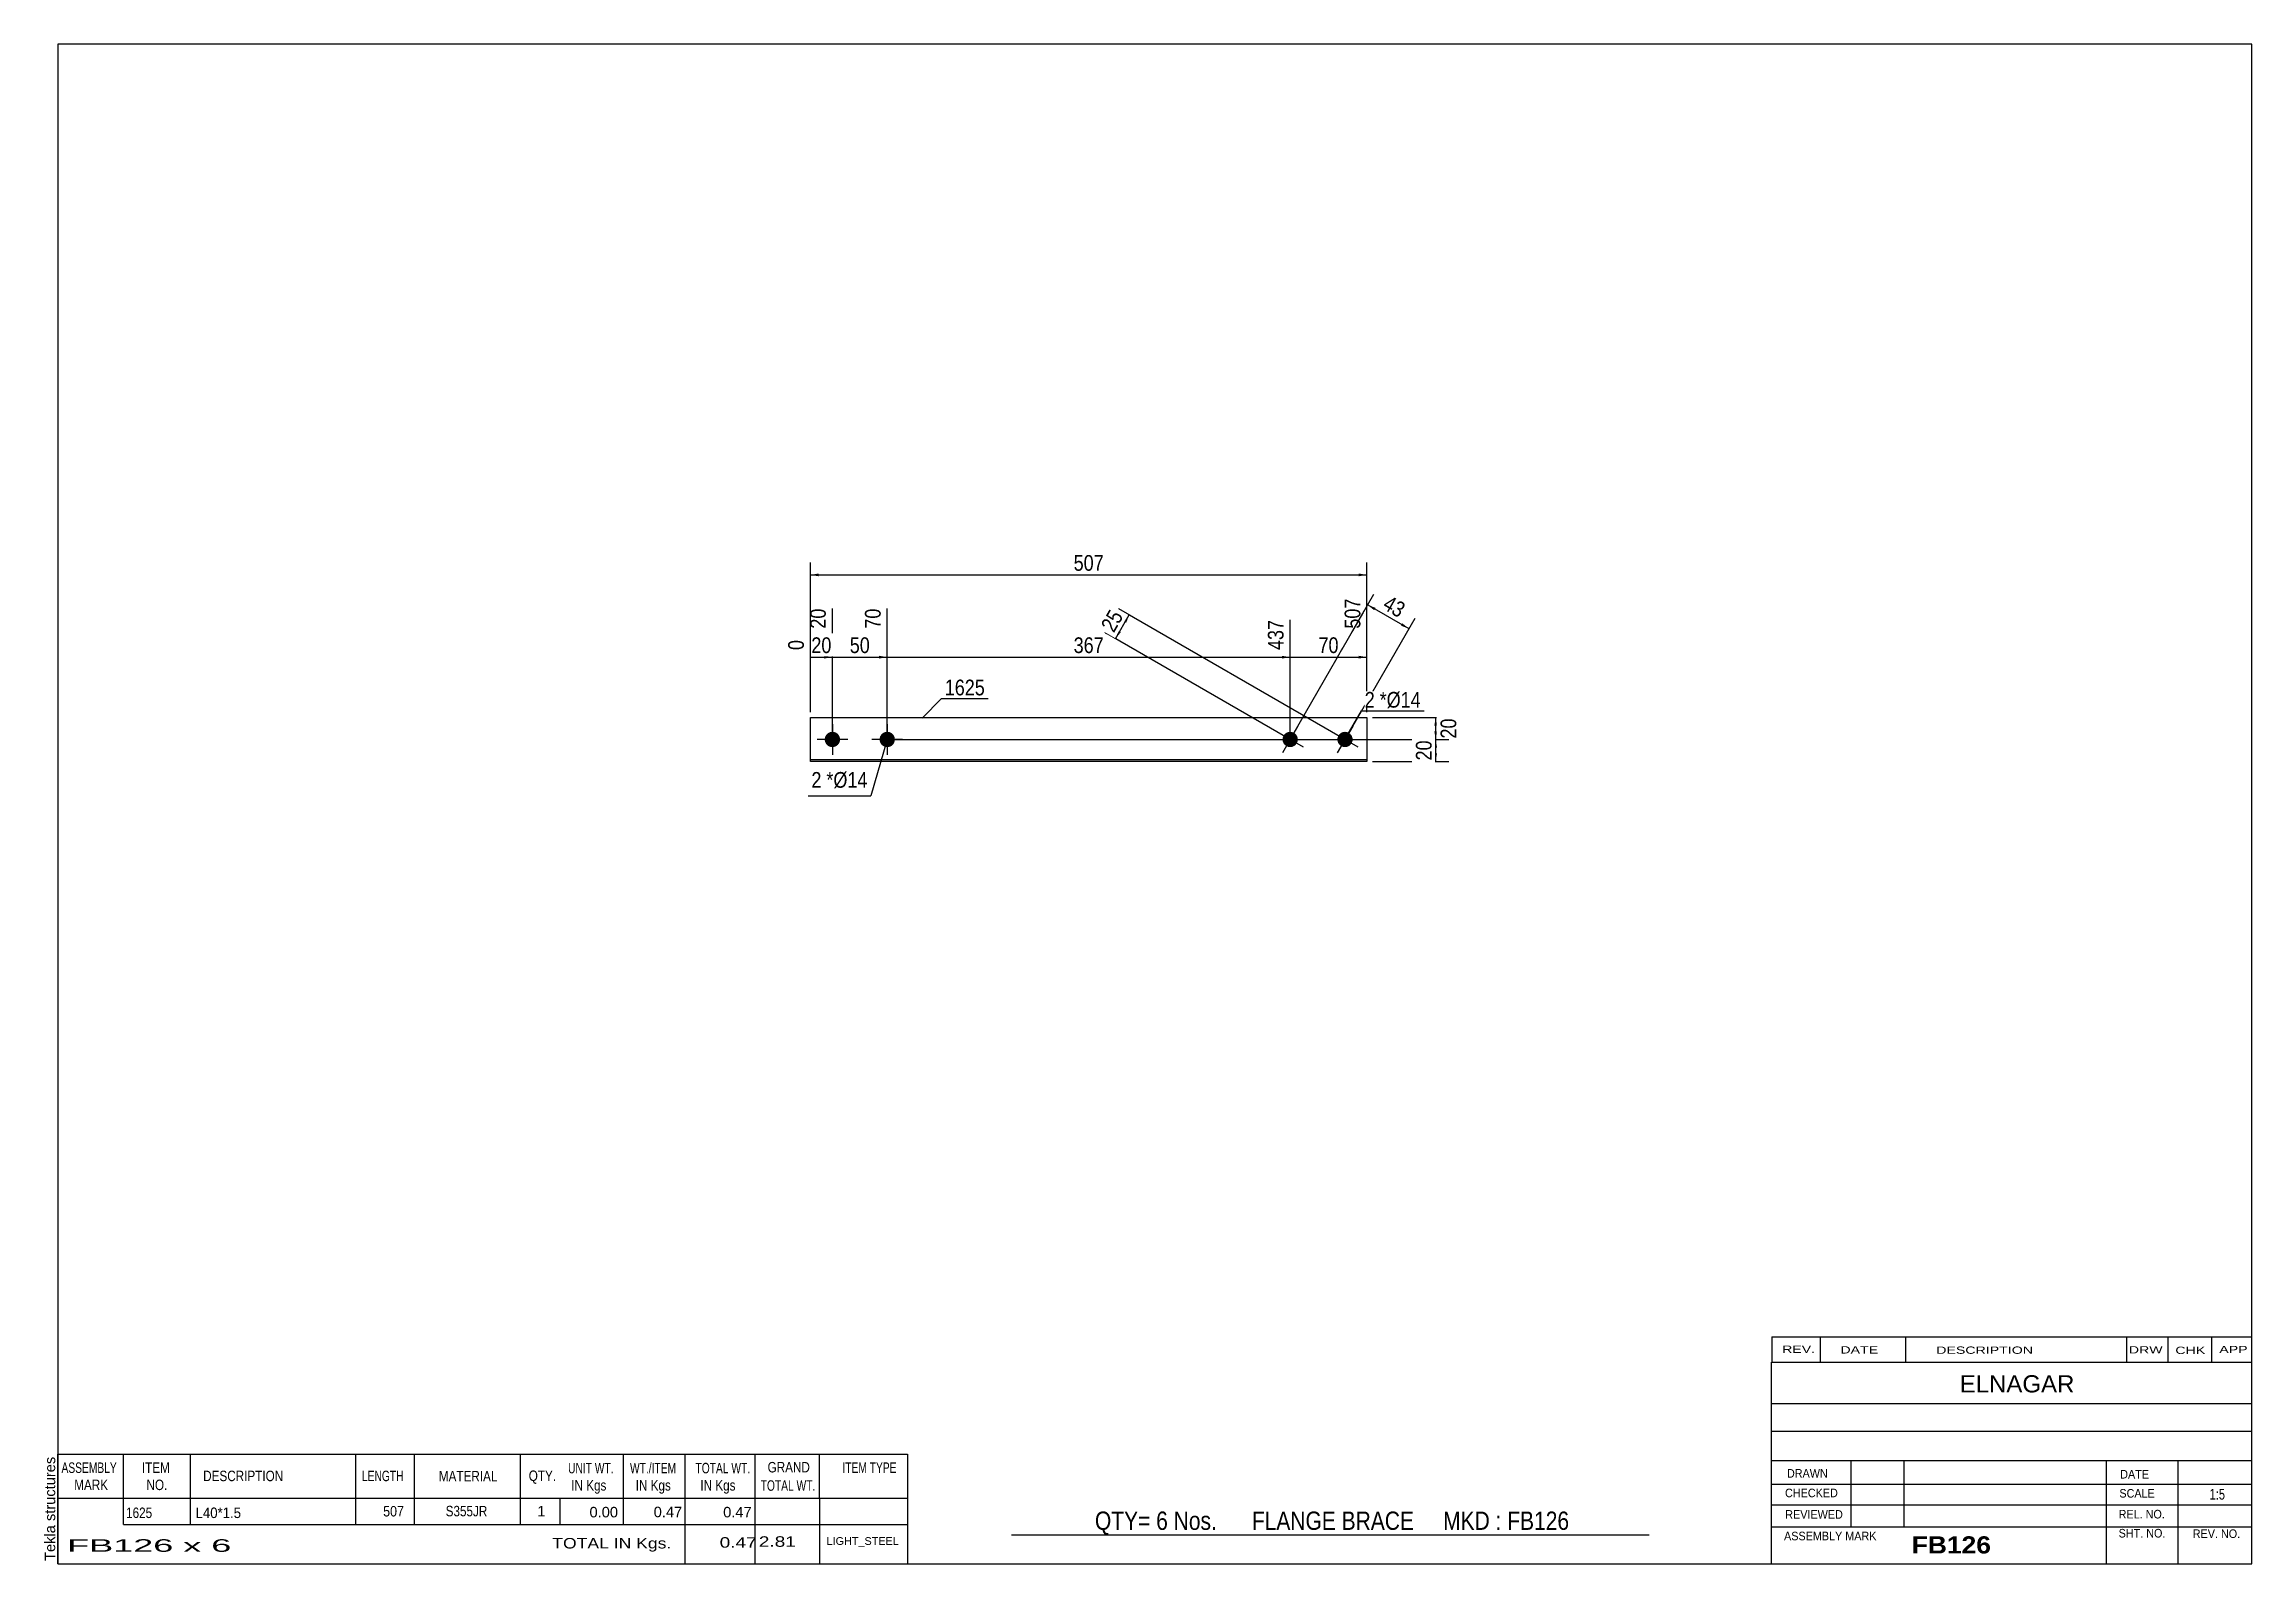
# Model space of a CAD drawing. Header units: millimetres. Extents: x 2 to 405, y 5 to 282.
import ezdxf

# ---------------------------------------------------------------- set-up
doc = ezdxf.new("R2010")
doc.units = ezdxf.units.MM
doc.styles.add('Arial', font='ARIAL.TTF', dxfattribs={"height": 0.2})
doc.styles.add('Arial Bold', font='ARIALBD.TTF', dxfattribs={"height": 0.2})
doc.styles.add('Arial Narrow', font='ARIALN.TTF', dxfattribs={"height": 0.2})

# ---------------------------------------------------------------- blocks, each defined once
blk = doc.blocks.new('Unknown-627393269-1544')
at = {"color": 5, "linetype": 'Continuous'}
for p, q in [((405, 282), (5, 282)), ((5, 282), (5, 5)), ((405, 5), (405, 282)), ((5, 5), (405, 5))]:
    blk.add_line(p, q, dxfattribs=at)
at = {"color": 174, "linetype": 'Continuous', "style": 'Arial'}
blk.add_text('Tekla structures', height=1.9102, rotation=90, dxfattribs=at).set_placement((4.5, 5.5))
blk = doc.blocks.new('Part-627393269-1227 - 1212')
at = {"color": 2, "linetype": 'Continuous'}
for p, q in [((142.2, 151.25), (142.2, 159.25)), ((142.2, 159.25), (243.66, 159.25)), ((243.66, 159.25), (243.66, 151.25)), ((243.66, 151.55), (142.2, 151.55)), ((243.66, 151.25), (142.2, 151.25))]:
    blk.add_line(p, q, dxfattribs=at)
blk = doc.blocks.new('Bolt-627393269-1228 - 1212')
at = {"linetype": 'Continuous'}
for points in [[(146.2, 153.85, -1), (146.2, 156.65, -1)], [(156.2, 153.85, -1), (156.2, 156.65, -1)]]:
    blk.add_hatch(color=3, dxfattribs=at).paths.add_polyline_path(points)
at = {"color": 3, "linetype": 'Continuous'}
for p, q in [((146.2, 158.05), (146.2, 152.45)), ((156.2, 158.05), (156.2, 152.45)), ((149, 155.25), (143.4, 155.25)), ((159, 155.25), (153.4, 155.25))]:
    blk.add_line(p, q, dxfattribs=at)
blk = doc.blocks.new('Bolt-627393269-1229 - 1212')
at = {"linetype": 'Continuous'}
blk.add_hatch(color=3, dxfattribs=at).paths.add_polyline_path([(228.96, 154.04, -1), (230.36, 156.46, -1)])
at = {"color": 3, "linetype": 'Continuous'}
for p, q in [((231.06, 157.68), (228.26, 152.82)), ((232.08, 153.85), (227.23, 156.65))]:
    blk.add_line(p, q, dxfattribs=at)
blk = doc.blocks.new('Bolt-627393269-1230 - 1212')
at = {"linetype": 'Continuous'}
blk.add_hatch(color=3, dxfattribs=at).paths.add_polyline_path([(238.96, 154.04, -1), (240.36, 156.46, -1)])
at = {"color": 3, "linetype": 'Continuous'}
for p, q in [((241.06, 157.68), (238.26, 152.82)), ((242.08, 153.85), (237.23, 156.65))]:
    blk.add_line(p, q, dxfattribs=at)
blk = doc.blocks.new('StraightDimension-627393269-1235 - 1212')
at = {"linetype": 'Continuous'}
blk.add_hatch(color=7, dxfattribs=at).paths.add_polyline_path([(242.16, 170.5), (243.66, 170.25), (242.16, 170)])
at = {"color": 7, "linetype": 'Continuous'}
for p, q in [((243.66, 160.25), (243.66, 180.93)), ((229.66, 156.25), (229.66, 177.03)), ((229.66, 170.25), (243.66, 170.25))]:
    blk.add_line(p, q, dxfattribs=at)
at = {"color": 0}
blk.add_wipeout([(239.09, 170.4), (239.09, 174.6), (234.23, 174.6), (234.23, 170.4)], dxfattribs=at)
at = {"color": 0, "linetype": 'Continuous'}
blk.add_wipeout([(243.06, 181.53), (238.86, 181.53), (238.86, 174.85), (243.06, 174.85)], dxfattribs=at)
at = {"color": 3, "linetype": 'Continuous', "style": 'Arial Narrow'}
blk.add_text('507', height=2.863, rotation=90.0002, dxfattribs=at).set_placement((242.46, 175.45))
at = {"color": 3, "style": 'Arial Narrow'}
blk.add_text('70', height=2.863, dxfattribs=at).set_placement((234.83, 171))
blk = doc.blocks.new('StraightDimension-627393269-1236 - 1212')
at = {"linetype": 'Continuous'}
blk.add_hatch(color=7, dxfattribs=at).paths.add_polyline_path([(228.16, 170.5), (229.66, 170.25), (228.16, 170)])
at = {"color": 7, "linetype": 'Continuous'}
for p, q in [((156.2, 156.25), (156.2, 179.11)), ((229.66, 156.25), (229.66, 177.03)), ((156.2, 170.25), (229.66, 170.25))]:
    blk.add_line(p, q, dxfattribs=at)
at = {"color": 0, "linetype": 'Continuous'}
blk.add_wipeout([(229.06, 177.63), (224.86, 177.63), (224.86, 170.95), (229.06, 170.95)], dxfattribs=at)
at = {"color": 0}
blk.add_wipeout([(196.27, 170.4), (196.27, 174.6), (189.59, 174.6), (189.59, 170.4)], dxfattribs=at)
at = {"color": 3, "style": 'Arial Narrow'}
blk.add_text('367', height=2.863, dxfattribs=at).set_placement((190.19, 171))
at = {"color": 3, "linetype": 'Continuous', "style": 'Arial Narrow'}
blk.add_text('437', height=2.863, rotation=90.0002, dxfattribs=at).set_placement((228.46, 171.55))
blk = doc.blocks.new('StraightDimension-627393269-1237 - 1212')
at = {"linetype": 'Continuous'}
blk.add_hatch(color=7, dxfattribs=at).paths.add_polyline_path([(154.7, 170.5), (156.2, 170.25), (154.7, 170)])
at = {"color": 7, "linetype": 'Continuous'}
for p, q in [((146.2, 156.25), (146.2, 179.11)), ((156.2, 156.25), (156.2, 179.11)), ((146.2, 170.25), (156.2, 170.25))]:
    blk.add_line(p, q, dxfattribs=at)
at = {"color": 0}
blk.add_wipeout([(153.63, 170.4), (153.63, 174.6), (148.77, 174.6), (148.77, 170.4)], dxfattribs=at)
at = {"color": 0, "linetype": 'Continuous'}
blk.add_wipeout([(155.6, 179.71), (151.4, 179.71), (151.4, 174.85), (155.6, 174.85)], dxfattribs=at)
at = {"color": 3, "linetype": 'Continuous', "style": 'Arial Narrow'}
blk.add_text('70', height=2.863, rotation=90.0002, dxfattribs=at).set_placement((155, 175.45))
at = {"color": 3, "style": 'Arial Narrow'}
blk.add_text('50', height=2.863, dxfattribs=at).set_placement((149.37, 171))
blk = doc.blocks.new('StraightDimension-627393269-1238 - 1212')
at = {"linetype": 'Continuous'}
blk.add_hatch(color=7, dxfattribs=at).paths.add_polyline_path([(144.7, 170.5), (146.2, 170.25), (144.7, 170)])
at = {"color": 7, "linetype": 'Continuous'}
for p, q in [((146.2, 156.25), (146.2, 179.11)), ((142.2, 160.25), (142.2, 173.38)), ((142.2, 170.25), (146.2, 170.25))]:
    blk.add_line(p, q, dxfattribs=at)
at = {"color": 0}
blk.add_wipeout([(146.63, 170.4), (146.63, 174.6), (141.77, 174.6), (141.77, 170.4)], dxfattribs=at)
at = {"color": 0, "linetype": 'Continuous'}
blk.add_wipeout([(145.6, 179.71), (141.4, 179.71), (141.4, 174.85), (145.6, 174.85)], dxfattribs=at)
blk.add_wipeout([(141.6, 173.98), (137.4, 173.98), (137.4, 170.95), (141.6, 170.95)], dxfattribs=at)
at = {"color": 3, "linetype": 'Continuous', "style": 'Arial Narrow'}
for s, height, p in [('20', 2.863, (145, 175.45)), ('0', 2.86, (141, 171.55))]:
    blk.add_text(s, height=height, rotation=90.0002, dxfattribs=at).set_placement(p)
at = {"color": 3, "style": 'Arial Narrow'}
blk.add_text('20', height=2.863, dxfattribs=at).set_placement((142.37, 171))
blk = doc.blocks.new('StraightDimension-627393269-1252 - 1212')
at = {"linetype": 'Continuous'}
for points in [[(143.7, 185), (142.2, 185.25), (143.7, 185.5)], [(242.16, 185.5), (243.66, 185.25), (242.16, 185)]]:
    blk.add_hatch(color=7, dxfattribs=at).paths.add_polyline_path(points)
at = {"color": 7, "linetype": 'Continuous'}
for p, q in [((142.2, 160.25), (142.2, 187.5)), ((142.2, 185.25), (243.66, 185.25)), ((243.66, 160.25), (243.66, 187.5))]:
    blk.add_line(p, q, dxfattribs=at)
at = {"color": 0}
blk.add_wipeout([(196.27, 185.4), (196.27, 189.6), (189.59, 189.6), (189.59, 185.4)], dxfattribs=at)
at = {"color": 3, "style": 'Arial Narrow'}
blk.add_text('507', height=2.863, dxfattribs=at).set_placement((190.19, 186))
blk = doc.blocks.new('StraightDimension-627393269-1256 - 1212')
at = {"linetype": 'Continuous'}
for points in [[(244.97, 178.81), (243.8, 179.77), (245.22, 179.24)], [(250.13, 176.41), (251.3, 175.45), (249.88, 175.98)]]:
    blk.add_hatch(color=7, dxfattribs=at).paths.add_polyline_path(points)
at = {"color": 7, "linetype": 'Continuous'}
for p, q in [((230.16, 156.12), (244.92, 181.72)), ((240.16, 156.12), (252.43, 177.39)), ((243.8, 179.77), (251.3, 175.45))]:
    blk.add_line(p, q, dxfattribs=at)
at = {"color": 0}
blk.add_wipeout([(249.73, 176.53), (251.83, 180.16), (247.62, 182.59), (245.52, 178.95)], dxfattribs=at)
at = {"color": 3, "style": 'Arial Narrow'}
blk.add_text('43', height=2.863, rotation=-29.9714, dxfattribs=at).set_placement((246.34, 179.17))
blk = doc.blocks.new('StraightDimension-627393269-1262 - 1212')
at = {"linetype": 'Continuous'}
for points in [[(199.34, 176.77), (200.31, 177.94), (199.77, 176.52)], [(198.78, 174.79), (197.81, 173.62), (198.34, 175.04)]]:
    blk.add_hatch(color=7, dxfattribs=at).paths.add_polyline_path(points)
at = {"color": 7, "linetype": 'Continuous'}
for p, q in [((197.81, 173.62), (200.31, 177.94)), ((238.79, 155.75), (198.36, 179.07)), ((228.79, 155.75), (195.86, 174.74))]:
    blk.add_line(p, q, dxfattribs=at)
at = {"color": 0}
blk.add_wipeout([(200.14, 177.96), (196.5, 180.06), (194.08, 175.85), (197.72, 173.75)], dxfattribs=at)
at = {"color": 3, "style": 'Arial Narrow'}
blk.add_text('25', height=2.863, rotation=60.0288, dxfattribs=at).set_placement((197.5, 174.57))
blk = doc.blocks.new('StraightDimension-627393269-1268 - 1212')
at = {"linetype": 'Continuous'}
for points in [[(255.95, 157.75), (256.2, 159.25), (256.45, 157.75)], [(256.45, 156.75), (256.2, 155.25), (255.95, 156.75)]]:
    blk.add_hatch(color=7, dxfattribs=at).paths.add_polyline_path(points)
at = {"color": 7, "linetype": 'Continuous'}
for p, q in [((244.66, 159.25), (258.45, 159.25)), ((256.2, 155.25), (256.2, 159.25)), ((157.2, 155.25), (258.45, 155.25))]:
    blk.add_line(p, q, dxfattribs=at)
at = {"color": 0}
blk.add_wipeout([(260.55, 159.68), (256.35, 159.68), (256.35, 154.82), (260.55, 154.82)], dxfattribs=at)
at = {"color": 3, "style": 'Arial Narrow'}
blk.add_text('20', height=2.863, rotation=90.0002, dxfattribs=at).set_placement((259.95, 155.42))
blk = doc.blocks.new('StraightDimension-627393269-1269 - 1212')
at = {"linetype": 'Continuous'}
for points in [[(255.95, 153.75), (256.2, 155.25), (256.45, 153.75)], [(256.45, 152.75), (256.2, 151.25), (255.95, 152.75)]]:
    blk.add_hatch(color=7, dxfattribs=at).paths.add_polyline_path(points)
at = {"color": 7, "linetype": 'Continuous'}
for p, q in [((157.2, 155.25), (258.6, 155.25)), ((256.2, 151.25), (256.2, 155.25)), ((244.66, 151.25), (258.6, 151.25))]:
    blk.add_line(p, q, dxfattribs=at)
at = {"color": 0}
blk.add_wipeout([(256.05, 155.68), (251.85, 155.68), (251.85, 150.82), (256.05, 150.82)], dxfattribs=at)
at = {"color": 3, "style": 'Arial Narrow'}
blk.add_text('20', height=2.863, rotation=90.0002, dxfattribs=at).set_placement((255.45, 151.42))
blk = doc.blocks.new('CBS_BOM-627393269-1555')
at = {"color": 7, "linetype": 'Continuous'}
for p, q in [((4.97, 16.97), (4.97, 24.97)), ((4.97, 24.97), (159.89, 24.97)), ((16.97, 16.97), (16.97, 24.97)), ((29.16, 16.97), (29.16, 24.97)), ((59.32, 16.97), (59.32, 24.97)), ((70, 16.97), (70, 24.97)), ((89.32, 16.97), (89.32, 24.97)), ((108.12, 16.97), (108.12, 24.97)), ((119.33, 16.97), (119.33, 24.97)), ((132.12, 16.97), (132.12, 24.97)), ((143.87, 16.97), (143.87, 24.97)), ((159.89, 24.96), (159.89, 16.98)), ((4.97, 16.97), (159.89, 16.97)), ((4.97, 12.17), (4.97, 16.97)), ((16.97, 12.17), (16.97, 16.97)), ((29.16, 12.17), (29.16, 16.97)), ((59.32, 12.17), (59.32, 16.97)), ((70, 12.17), (70, 16.97)), ((89.32, 12.17), (89.32, 16.97)), ((96.58, 12.17), (96.58, 16.97)), ((108.12, 12.17), (108.12, 16.97)), ((119.33, 12.17), (119.33, 16.97)), ((132.12, 12.17), (132.12, 16.97)), ((143.89, 12.17), (143.89, 16.97)), ((159.89, 16.97), (159.89, 12.17)), ((4.97, 4.97), (4.97, 12.15)), ((16.97, 12.17), (159.89, 12.17)), ((119.33, 4.97), (119.33, 12.15)), ((132.12, 4.97), (132.12, 12.15)), ((143.93, 4.97), (143.93, 12.15)), ((159.89, 12.17), (159.89, 4.97)), ((4.97, 4.97), (159.89, 4.97))]:
    blk.add_line(p, q, dxfattribs=at)
at = {"color": 3, "linetype": 'Continuous', "style": 'Arial'}
for s, height, width, p in [('ASSEMBLY', 1.91, 0.7, (5.65, 21.54)), ('MARK', 1.91, 0.8, (7.97, 18.41)), ('ITEM', 1.91, 0.8, (20.3, 21.54)), ('NO.', 1.91, 0.8, (21.15, 18.41)), ('DESCRIPTION', 1.9102, 0.8, (31.48, 20.04)), ('LENGTH', 1.91, 0.7, (60.43, 20.04)), ('MATERIAL', 1.91, 0.8, (74.45, 19.99)), ('QTY.', 1.91, 0.8, (90.84, 20.07)), ('UNIT WT.', 1.91, 0.7, (98.01, 21.47)), ('IN Kgs', 1.91, 0.8, (98.59, 18.33)), ('WT./ITEM', 1.91, 0.7, (109.3, 21.47)), ('IN Kgs', 1.91, 0.8, (110.34, 18.33)), ('TOTAL WT.', 1.91, 0.7, (121.24, 21.47)), ('IN Kgs', 1.91, 0.8, (122.13, 18.33)), ('TOTAL WT.', 1.91, 0.7, (133.13, 18.29)), ('GRAND', 1.91, 0.8, (134.39, 21.63)), ('ITEM TYPE', 1.91, 0.7, (148.03, 21.55))]:
    blk.add_text(s, height=height, dxfattribs=dict(at, width=width)).set_placement(p)
at = {"color": 7, "linetype": 'Continuous', "style": 'Arial'}
for s, width, p in [('1625', 0.8, (17.43, 13.32)), ('L40*1.5', 0.9, (30.1, 13.32)), ('507', 0.85, (64.3, 13.6)), ('S355JR', 0.8, (75.69, 13.63))]:
    blk.add_text(s, height=1.91, dxfattribs=dict(at, width=width)).set_placement(p)
for s, p in [('1', (92.41, 13.63)), ('0.00', (101.92, 13.44)), ('0.47', (113.62, 13.47)), ('0.47', (126.29, 13.44))]:
    blk.add_text(s, height=1.91, dxfattribs=at).set_placement(p)
at = {"color": 6, "linetype": 'Continuous', "style": 'Arial'}
for s, height, width, p in [('FB126 x 6', 2.292, 2.05, (6.69, 7.16)), ('TOTAL IN Kgs.', 1.9102, 1.2, (95.13, 7.77)), ('0.47', 1.91, 1.3, (125.65, 7.92)), ('2.81', 1.91, 1.3, (132.79, 8.08))]:
    blk.add_text(s, height=height, dxfattribs=dict(at, width=width)).set_placement(p)
blk.add_text('LIGHT_STEEL', height=1.4135, dxfattribs=at).set_placement((145.14, 8.42))
blk = doc.blocks.new('CBS_CALLOFF-627393269-1556')
at = {"color": 7, "linetype": 'Continuous'}
blk.add_line((178.88, 10.27), (295.11, 10.25), dxfattribs=at)
at = {"color": 3, "linetype": 'Continuous', "style": 'Arial Narrow'}
blk.add_text('QTY= 6 Nos.      FLANGE BRACE     MKD : FB126', height=3.3405, dxfattribs=at).set_placement((194.07, 11.16))
blk = doc.blocks.new('CBS_NAME_BLOG-627393269-1557')
at = {"color": 7, "linetype": 'Continuous'}
for p, q in [((317.41, 41.75), (404.93, 41.75)), ((317.41, 5.04), (317.41, 41.75)), ((317.41, 34.21), (404.93, 34.21)), ((317.48, 29.16), (405, 29.16)), ((317.41, 23.79), (404.93, 23.79)), ((331.93, 11.68), (331.93, 23.78)), ((341.62, 11.71), (341.62, 23.78)), ((378.53, 5.04), (378.53, 23.77)), ((391.58, 5.04), (391.58, 23.78)), ((317.42, 19.49), (405, 19.51)), ((317.41, 15.74), (404.93, 15.74)), ((317.41, 11.7), (404.93, 11.7)), ((317.41, 5), (405, 5))]:
    blk.add_line(p, q, dxfattribs=at)
at = {"color": 3, "linetype": 'Continuous', "style": 'Arial'}
blk.add_text('ELNAGAR', height=3.133, dxfattribs=at).set_placement((351.73, 36.22))
at = {"color": 3, "linetype": 'Continuous'}
for s, height, style, width, p in [('DRAWN', 1.566, 'Arial', 0.9, (320.24, 20.68)), ('DATE', 1.566, 'Arial', 0.9, (381, 20.52)), ('CHECKED', 1.566, 'Arial', 0.9, (319.89, 17.11)), ('SCALE', 1.566, 'Arial', 0.9, (380.85, 17.04)), ('1:5', 1.957, 'Arial Narrow', 0.9, (397.3, 16.68)), ('REVIEWED', 1.566, 'Arial', 0.9, (319.93, 13.19)), ('REL. NO.', 1.566, 'Arial', 0.9, (380.71, 13.24)), ('ASSEMBLY MARK', 1.5663, 'Arial', 0.9, (319.71, 9.26)), ('FB126', 3.131, 'Arial Bold', 1.1, (342.99, 6.86)), ('SHT. NO.', 1.566, 'Arial', 0.9, (380.71, 9.77)), ('REV. NO.', 1.566, 'Arial', 0.9, (394.23, 9.68))]:
    blk.add_text(s, height=height, dxfattribs=dict(at, style=style, width=width)).set_placement(p)
blk = doc.blocks.new('CBS_REVISION-627393269-1558')
at = {"color": 7, "linetype": 'Continuous'}
for p, q in [((317.49, 46.38), (404.99, 46.38)), ((317.49, 46.38), (317.49, 41.75)), ((326.29, 46.38), (326.29, 41.75)), ((341.88, 46.38), (341.88, 41.81)), ((382.14, 46.38), (382.14, 41.75)), ((389.68, 46.38), (389.68, 41.75)), ((397.63, 46.38), (397.63, 41.75)), ((317.49, 41.75), (404.99, 41.75))]:
    blk.add_line(p, q, dxfattribs=at)
at = {"color": 7, "style": 'Arial Narrow', "width": 1.7}
for s, height, p in [('REV.', 1.326, (319.35, 43.43)), ('DATE', 1.326, (329.98, 43.31)), ('DESCRIPTION', 1.3257, (347.46, 43.26)), ('DRW', 1.326, (382.57, 43.32)), ('CHK', 1.326, (391.06, 43.23)), ('APP', 1.326, (399.06, 43.38))]:
    blk.add_text(s, height=height, dxfattribs=at).set_placement(p)
blk = doc.blocks.new('Mark-627393269-1277 - 1212')
at = {"color": 0}
blk.add_wipeout([(174, 163.29), (174, 166.29), (166.69, 166.29), (166.69, 163.29)], dxfattribs=at)
blk.add_wipeout([(174, 163.29), (174, 166.29), (166.69, 166.29), (166.69, 163.29)], dxfattribs=at)
at = {"color": 7, "linetype": 'Continuous'}
for p, q in [((162.55, 159.15), (166.09, 162.69)), ((166.09, 162.69), (174.6, 162.69))]:
    blk.add_line(p, q, dxfattribs=at)
at = {"color": 3, "style": 'Arial Narrow'}
blk.add_text('1625', height=2.863, dxfattribs=at).set_placement((166.69, 163.29))
blk = doc.blocks.new('MarkSet-627393269-1282 - 1212')
at = {"color": 0}
blk.add_wipeout([(245.09, 161.05), (245.09, 164.05), (243.26, 164.05), (243.26, 161.05)], dxfattribs=at)
blk.add_wipeout([(245.09, 161.05), (245.09, 164.05), (243.26, 164.05), (243.26, 161.05)], dxfattribs=at)
at = {"color": 7, "linetype": 'Continuous'}
blk.add_line((239.66, 155.25), (242.66, 160.45), dxfattribs=at)
at = {"color": 0}
blk.add_wipeout([(247.26, 161.05), (247.26, 164.05), (245.99, 164.05), (245.99, 161.05)], dxfattribs=at)
blk.add_wipeout([(247.26, 161.05), (247.26, 164.05), (245.99, 164.05), (245.99, 161.05)], dxfattribs=at)
at = {"color": 3, "style": 'Arial Narrow'}
blk.add_text('2', height=2.86, dxfattribs=at).set_placement((243.26, 161.05))
at = {"color": 0}
blk.add_wipeout([(253.48, 161.05), (253.48, 164.05), (247.26, 164.05), (247.26, 161.05)], dxfattribs=at)
blk.add_wipeout([(253.48, 161.05), (253.48, 164.05), (247.26, 164.05), (247.26, 161.05)], dxfattribs=at)
at = {"color": 7, "linetype": 'Continuous'}
blk.add_line((242.66, 160.45), (254.08, 160.45), dxfattribs=at)
at = {"color": 3, "style": 'Arial Narrow'}
for s, height, p in [('*', 2.86, (245.99, 161.05)), ('Ø14', 2.863, (247.26, 161.05))]:
    blk.add_text(s, height=height, dxfattribs=at).set_placement(p)
blk = doc.blocks.new('Mark-627393269-1285 - 1212')
at = {"color": 0}
blk.add_wipeout([(144.21, 146.45), (144.21, 149.45), (142.38, 149.45), (142.38, 146.45)], dxfattribs=at)
blk.add_wipeout([(144.21, 146.45), (144.21, 149.45), (142.38, 149.45), (142.38, 146.45)], dxfattribs=at)
blk.add_wipeout([(146.39, 146.45), (146.39, 149.45), (145.11, 149.45), (145.11, 146.45)], dxfattribs=at)
blk.add_wipeout([(146.39, 146.45), (146.39, 149.45), (145.11, 149.45), (145.11, 146.45)], dxfattribs=at)
at = {"color": 3, "style": 'Arial Narrow'}
blk.add_text('2', height=2.86, dxfattribs=at).set_placement((142.38, 146.45))
at = {"color": 0}
blk.add_wipeout([(152.6, 146.45), (152.6, 149.45), (146.39, 149.45), (146.39, 146.45)], dxfattribs=at)
blk.add_wipeout([(152.6, 146.45), (152.6, 149.45), (146.39, 149.45), (146.39, 146.45)], dxfattribs=at)
at = {"color": 7, "linetype": 'Continuous'}
for p in [(156.2, 155.25), (141.78, 144.95)]:
    blk.add_line(p, (153.2, 144.95), dxfattribs=at)
at = {"color": 3, "style": 'Arial Narrow'}
for s, height, p in [('*', 2.86, (145.11, 146.45)), ('Ø14', 2.863, (146.39, 146.45))]:
    blk.add_text(s, height=height, dxfattribs=at).set_placement(p)

msp = doc.modelspace()

# ---------------------------------------------------------------- block references
for name in ['Unknown-627393269-1544', 'Part-627393269-1227 - 1212', 'Bolt-627393269-1228 - 1212', 'Bolt-627393269-1229 - 1212', 'Bolt-627393269-1230 - 1212', 'CBS_REVISION-627393269-1558', 'CBS_NAME_BLOG-627393269-1557', 'CBS_BOM-627393269-1555', 'CBS_CALLOFF-627393269-1556']:
    msp.add_blockref(name, (0, 0))

# ---------------------------------------------------------------- next in the draw order: block references
msp.add_blockref('StraightDimension-627393269-1235 - 1212', (0, 0))

# ---------------------------------------------------------------- next in the draw order: block references
msp.add_blockref('StraightDimension-627393269-1236 - 1212', (0, 0))

# ---------------------------------------------------------------- next in the draw order: block references
msp.add_blockref('StraightDimension-627393269-1237 - 1212', (0, 0))

# ---------------------------------------------------------------- next in the draw order: block references
msp.add_blockref('StraightDimension-627393269-1238 - 1212', (0, 0))

# ---------------------------------------------------------------- next in the draw order: block references
msp.add_blockref('StraightDimension-627393269-1252 - 1212', (0, 0))

# ---------------------------------------------------------------- next in the draw order: block references
msp.add_blockref('StraightDimension-627393269-1256 - 1212', (0, 0))

# ---------------------------------------------------------------- next in the draw order: block references
msp.add_blockref('StraightDimension-627393269-1262 - 1212', (0, 0))

# ---------------------------------------------------------------- next in the draw order: block references
msp.add_blockref('StraightDimension-627393269-1268 - 1212', (0, 0))

# ---------------------------------------------------------------- next in the draw order: block references
for name in ['Mark-627393269-1277 - 1212', 'StraightDimension-627393269-1269 - 1212']:
    msp.add_blockref(name, (0, 0))

# ---------------------------------------------------------------- next in the draw order: block references
for name in ['MarkSet-627393269-1282 - 1212', 'Mark-627393269-1285 - 1212']:
    msp.add_blockref(name, (0, 0))

doc.saveas('drawing.dxf')
